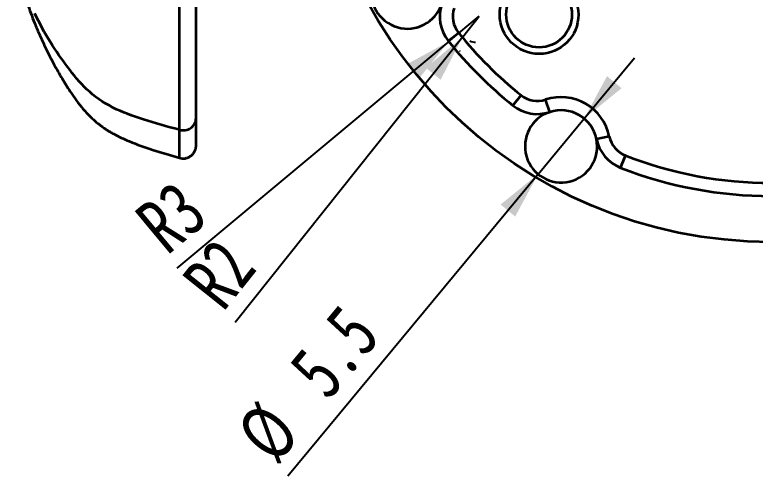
# Model space of a CAD drawing. Header units: millimetres. Extents: x 5 to 416, y 2 to 292.
# Drawn here: x 93.05 to 140.07, y 168.98 to 198.32 of the extents above; entities that cross this region are included whole.
import ezdxf

# ---------------------------------------------------------------- set-up
doc = ezdxf.new("R2010")
doc.units = ezdxf.units.MM
doc.layers.add('치수선', color=1, linetype='Continuous')
doc.styles.add('SLDTEXTSTYLE0', font='TXT', dxfattribs={"width": 0.75})
doc.dimstyles.new('SLDDIMSTYLE1', dxfattribs={"dimtxt": 3.5, "dimasz": 3, "dimexe": 0, "dimexo": 0.0625, "dimgap": 0.875, "dimtad": 1, "dimdec": 3, "dimlfac": 1.2, "dimrnd": 1e-09, "dimzin": 12, "dimdsep": 46, "dimtxsty": 'SLDTEXTSTYLE0', "dimsah": 1, "dimcen": 0, "dimadec": 0, "dimazin": 3, "dimtfac": 1, "dimtdec": 3, "dimtofl": 0, "dimtmove": 0, "dimatfit": 3, "dimfxl": 0, "dimfrac": 2, "dimtolj": 1, "dimtzin": 12, "dimarcsym": 0})
doc.dimstyles.new('SLDDIMSTYLE2', dxfattribs={"dimtxt": 3.5, "dimasz": 3, "dimexe": 0, "dimexo": 0.0625, "dimgap": 0.875, "dimtad": 1, "dimdec": 3, "dimlfac": 1.2, "dimrnd": 1e-09, "dimzin": 12, "dimdsep": 46, "dimtxsty": 'SLDTEXTSTYLE0', "dimsah": 1, "dimcen": 0, "dimadec": 0, "dimazin": 3, "dimtfac": 1, "dimtdec": 3, "dimtmove": 0, "dimatfit": 3, "dimfxl": 0, "dimfrac": 2, "dimtolj": 1, "dimtzin": 12, "dimarcsym": 0})

# ---------------------------------------------------------------- blocks, each defined once
blk = doc.blocks.new('_D_7')
at = {"layer": '치수선'}
for q in [(122.534, 198.231), (103.349, 182.249)]:
    blk.add_line((120.613, 196.631), q, dxfattribs=at)
blk.add_arc((122.534, 198.231), 2.5, 240.4651, 241.5972, dxfattribs=at)
blk.add_solid([(120.613, 196.631), (117.924, 195.171), (118.692, 194.249)], dxfattribs=at)
at = {"layer": '치수선', "insert": (100.475, 185.699), "char_height": 3.5, "attachment_point": 1, "rotation": 39.7958, "style": 'SLDTEXTSTYLE0'}
blk.add_mtext('R3', dxfattribs=at)
blk = doc.blocks.new('_D_8')
at = {"layer": '치수선'}
for q in [(122.534, 198.231), (107.052, 178.797)]:
    blk.add_line((121.495, 196.927), q, dxfattribs=at)
blk.add_arc((122.534, 198.231), 1.667, 249.6274, 262.4224, dxfattribs=at)
blk.add_solid([(121.495, 196.927), (119.157, 194.954), (120.095, 194.207)], dxfattribs=at)
at = {"layer": '치수선', "insert": (103.54, 181.594), "char_height": 3.5, "attachment_point": 1, "rotation": 51.4586, "style": 'SLDTEXTSTYLE0'}
blk.add_mtext('R2', dxfattribs=at)
blk = doc.blocks.new('_D_9')
at = {"layer": '치수선'}
for p, q in [((129.208, 191.738), (132.401, 195.586)), ((126.282, 188.211), (129.208, 191.738)), ((126.282, 188.211), (110.379, 169.045))]:
    blk.add_line(p, q, dxfattribs=at)
for points in [[(129.208, 191.738), (131.586, 193.664), (130.662, 194.43)], [(126.282, 188.211), (123.904, 186.285), (124.828, 185.519)]]:
    blk.add_solid(points, dxfattribs=at)
at = {"layer": '치수선', "char_height": 3.5, "attachment_point": 1, "rotation": 50.3165, "style": 'SLDTEXTSTYLE0'}
for s, insert in [('5.5', (110.254, 176.007)), ('%%c', (106.925, 171.911))]:
    blk.add_mtext(s, dxfattribs=dict(at, insert=insert))

msp = doc.modelspace()

# ---------------------------------------------------------------- linework, layer by layer
at = {"color": 7, "linetype": 'Continuous', "lineweight": 35}
for p, q in [((120.5815, 196.66879), (121.23219, 197.18941)), ((124.67859, 192.5717), (125.19921, 193.22239)), ((127.02537, 192.15018), (126.76373, 192.94138)), ((130.80493, 190.60819), (129.98891, 190.43918)), ((131.52735, 188.61757), (131.83055, 189.39378))]:
    msp.add_line(p, q, dxfattribs=at)
for centre, radius in [((141.07821, 213.06841), 29.16667), ((126.34682, 198.33702), 2.5), ((126.34682, 198.33702), 2.08333)]:
    msp.add_circle(centre, radius, dxfattribs=at)
for centre, radius, start, end in [((117.9842, 199.73508), 2.29167, 78.298388, 341.701612), ((122.53357, 198.23066), 2.5, 161.701612, 218.663655), ((122.53357, 198.23066), 1.66667, 161.701612, 218.663655), ((141.07821, 213.06841), 25.41667, 218.663655, 231.336345), ((141.07821, 213.06841), 26.25, 218.663655, 231.336345), ((126.24046, 194.52377), 1.66667, 231.336345, 288.298388), ((127.74487, 189.9744), 3.125, 11.701612, 108.298388), ((126.24046, 194.52377), 2.5, 231.336345, 288.298388), ((127.74487, 189.9744), 2.29167, 108.298388, 11.701612), ((127.74487, 189.9744), 2.29167, 11.701612, 108.298388), ((103.74664, 191.8125), 0.82173, 253.00405, 356.851007), ((132.43696, 190.94622), 1.66667, 191.701612, 248.663655), ((132.43696, 190.94622), 2.5, 191.701612, 248.663655), ((141.07821, 213.06841), 25.41667, 248.663655, 291.336345), ((141.07821, 213.06841), 26.25, 248.663655, 291.336345)]:
    msp.add_arc(centre, radius, start, end, dxfattribs=at)
for points, knots in [([(93.0489, 202.35872), (93.16139, 201.74878), (93.3675, 200.63123), (93.80799, 199.11534), (94.22275, 197.98273), (94.5476, 197.21055), (94.75603, 196.74491), (94.91864, 196.39574), (95.19865, 195.81675), (95.56542, 195.11404), (96.06893, 194.24032), (96.63144, 193.34102), (97.24139, 192.48038), (97.96998, 191.70606), (98.50725, 191.27489), (98.91152, 191.00752), (99.11554, 190.88204), (99.41082, 190.71421), (99.81271, 190.51202), (100.62705, 190.15576), (101.86135, 189.72295), (102.93662, 189.41696), (103.5065, 189.25479)], [0, 0, 0, 0, 0.10278962, 0.18833613, 0.26166868, 0.30385026, 0.32731673, 0.34923514, 0.36966157, 0.43740252, 0.48507716, 0.53879728, 0.61341531, 0.6597517, 0.71474373, 0.72714771, 0.74012226, 0.75445106, 0.7834566, 0.81465624, 0.90176927, 1, 1, 1, 1]), ([(104.56712, 196.40677), (104.56712, 196.53247), (104.56712, 196.78388), (104.56712, 197.16764), (104.56712, 197.55576), (104.56712, 197.94832), (104.56712, 198.3447), (104.56712, 198.81114), (104.56712, 199.3498), (104.56712, 199.95831), (104.56712, 200.56683), (104.56712, 200.96819), (104.56712, 201.16886)], [0, 0, 0, 0, 0.08326404, 0.16654643, 0.24985431, 0.33319255, 0.41656401, 0.49996197, 0.62496925, 0.74998158, 0.87499951, 1, 1, 1, 1]), ([(103.50645, 191.02667), (101.92552, 191.43476), (100.4164, 191.86629), (99.30229, 192.4267), (98.62148, 192.76915), (97.55488, 193.55031), (96.40957, 194.96081), (95.28846, 196.5601), (94.61987, 197.7698), (94.32096, 198.41494)], [0.030294622, 0.030294622, 0.030294622, 0.030294622, 0.166666667, 0.166666667, 0.166666667, 0.333333333, 0.5, 0.666666667, 0.833333333, 0.833333333, 0.833333333, 0.833333333]), ([(104.56712, 191.77142), (104.56712, 191.82892), (104.56712, 191.94388), (104.56712, 192.12621), (104.56712, 192.31534), (104.56712, 192.51174), (104.56712, 192.71492), (104.56712, 192.92469), (104.56712, 193.14074), (104.56712, 193.36281), (104.56712, 193.59063), (104.56712, 193.94081), (104.56712, 194.42623), (104.56712, 195.06223), (104.56712, 195.72138), (104.56712, 196.17839), (104.56712, 196.40677)], [0, 0, 0, 0, 0.05002787, 0.10001997, 0.14998765, 0.19994059, 0.24988681, 0.29983277, 0.34978339, 0.39974211, 0.44971098, 0.49969068, 0.62482178, 0.74996902, 0.87504627, 1, 1, 1, 1]), ([(104.56712, 190.07458), (104.56712, 190.10736), (104.56712, 190.17994), (104.56712, 190.73022), (104.56712, 191.42143), (104.56712, 191.76737)], [0, 0, 0, 0, 0.29155582, 0.64543444, 1, 1, 1, 1]), ([(103.5065, 189.26471), (103.5065, 189.25662), (103.5065, 189.20534), (103.50649, 189.45488), (103.50647, 190.00417), (103.50645, 190.68599), (103.50645, 191.02667)], [0, 0, 0, 0, 0.05879903, 0.37292632, 0.68667253, 1, 1, 1, 1]), ([(103.4983, 189.23801), (103.55509, 189.22501), (103.6729, 189.19802), (103.86384, 189.20733), (104.05781, 189.26126), (104.23842, 189.36493), (104.38824, 189.5102), (104.49433, 189.68276), (104.55682, 189.86535), (104.56377, 189.9877), (104.56712, 190.04665)], [0, 0, 0, 0, 0.11435579, 0.23723517, 0.3667377, 0.49989781, 0.63309366, 0.76268292, 0.88564795, 1, 1, 1, 1])]:
    msp.add_open_spline(points, degree=3, knots=knots, dxfattribs=at)
for points in [[(103.50645, 191.02667), (103.49996, 193.41308), (103.49318, 198.18337), (103.52409, 200.56314)], [(104.56712, 191.76737), (104.56712, 191.76872), (104.56712, 191.77007), (104.56712, 191.77142)]]:
    msp.add_open_spline(points, degree=3, dxfattribs=at)

# ---------------------------------------------------------------- dimensions: what is measured, and where the dimension line sits
at = {"layer": '치수선'}
for mpoint, picture, middle in [((120.61274, 196.63052), '_D_7', (105.30051, 183.87475)), ((121.4951, 196.92706), '_D_8', (108.63413, 180.78255))]:
    dim = msp.add_radius_dim(center=(122.53357, 198.23066), mpoint=mpoint, dimstyle='SLDDIMSTYLE1', dxfattribs=at)
    dim.commit()
    dim.dimension.update_dxf_attribs({"geometry": picture, "text_midpoint": middle, "dimtype": 164})
dim = msp.add_diameter_dim_2p(p1=(126.28154, 188.21077), p2=(129.20821, 191.73803), dimstyle='SLDDIMSTYLE2', dxfattribs=at)
dim.commit()
dim.dimension.update_dxf_attribs({"geometry": '_D_9', "text_midpoint": (114.01312, 173.42474), "dimtype": 163})

doc.saveas('drawing.dxf')
